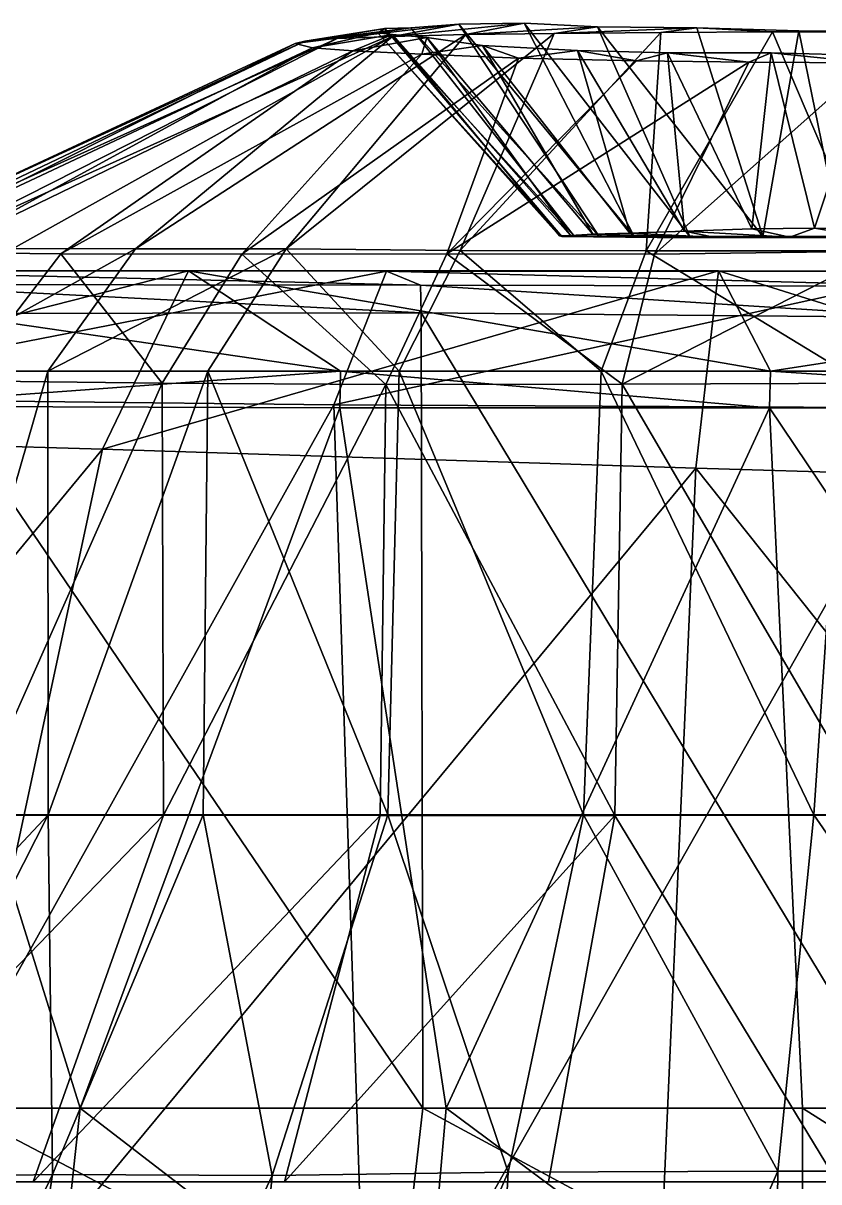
# Model space of a CAD drawing. Extents: x -4.77 to 4.77, y -2.48 to 3.3.
# Drawn here: x 0.9587 to 1.0876, y 2.8426 to 3.0304 of the extents above; entities that cross this region are included whole.
import ezdxf

# ---------------------------------------------------------------- set-up
doc = ezdxf.new("R2010")
doc.units = 0

msp = doc.modelspace()

# ---------------------------------------------------------------- linework, layer by layer
for points in [[(1.02926, 3.03018, 0.23085), (1.00958, 3.02787, 0.22392), (1.01855, 3.02818, 0.24123)], [(1.02926, 3.03018, 0.23085), (1.02151, 3.02959, 0.21547), (1.00958, 3.02787, 0.22392)], [(1.02926, 3.03018, -0.23085), (1.01855, 3.02818, -0.24123), (1.00958, 3.02787, -0.22392)], [(1.02926, 3.03018, -0.23085), (1.00958, 3.02787, -0.22392), (1.02151, 3.02959, -0.21547)], [(1.03986, 3.03036, 0.24416), (1.01855, 3.02818, 0.24123), (1.03042, 3.02851, 0.25604)], [(1.03986, 3.03036, 0.24416), (1.02926, 3.03018, 0.23085), (1.01855, 3.02818, 0.24123)], [(1.03986, 3.03036, -0.24416), (1.03042, 3.02851, -0.25604), (1.01855, 3.02818, -0.24123)], [(1.03986, 3.03036, -0.24416), (1.01855, 3.02818, -0.24123), (1.02926, 3.03018, -0.23085)], [(1.05204, 2.99577, 0.20947), (1.02151, 3.02959, 0.21547), (1.02926, 3.03018, 0.23085)], [(1.05204, 2.99577, -0.20947), (1.02926, 3.03018, -0.23085), (1.02151, 3.02959, -0.21547)], [(1.05766, 2.99577, 0.21814), (1.02926, 3.03018, 0.23085), (1.03986, 3.03036, 0.24416)], [(1.05766, 2.99577, -0.21814), (1.03986, 3.03036, -0.24416), (1.02926, 3.03018, -0.23085)], [(1.05766, 2.99577, 0.21814), (1.05204, 2.99577, 0.20947), (1.02926, 3.03018, 0.23085)], [(1.05766, 2.99577, -0.21814), (1.02926, 3.03018, -0.23085), (1.05204, 2.99577, -0.20947)], [(1.05174, 3.02978, 0.25423), (1.03986, 3.03036, 0.24416), (1.03042, 3.02851, 0.25604)], [(1.05174, 3.02978, -0.25423), (1.03042, 3.02851, -0.25604), (1.03986, 3.03036, -0.24416)], [(1.06668, 2.99578, 0.22716), (1.03986, 3.03036, 0.24416), (1.05174, 3.02978, 0.25423)], [(1.06668, 2.99578, 0.22716), (1.05766, 2.99577, 0.21814), (1.03986, 3.03036, 0.24416)], [(1.06668, 2.99578, -0.22716), (1.05174, 3.02978, -0.25423), (1.03986, 3.03036, -0.24416)], [(1.06668, 2.99578, -0.22716), (1.03986, 3.03036, -0.24416), (1.05766, 2.99577, -0.21814)], [(1.00133, 2.99381, 0.32751), (1.03042, 3.02851, 0.25604), (0.97688, 2.9938, 0.30665)], [(0.97688, 2.9938, 0.30665), (1.03042, 3.02851, 0.25604), (1.01855, 3.02818, 0.24123)], [(1.00133, 2.99381, -0.32751), (0.97688, 2.9938, -0.30665), (1.03042, 3.02851, -0.25604)], [(0.97688, 2.9938, -0.30665), (1.01855, 3.02818, -0.24123), (1.03042, 3.02851, -0.25604)], [(1.02947, 2.99351, 0.34382), (1.04475, 3.0287, 0.26814), (1.00133, 2.99381, 0.32751)], [(1.00133, 2.99381, 0.32751), (1.04475, 3.0287, 0.26814), (1.03042, 3.02851, 0.25604)], [(1.02947, 2.99351, -0.34382), (1.00133, 2.99381, -0.32751), (1.04475, 3.0287, -0.26814)], [(1.00133, 2.99381, -0.32751), (1.03042, 3.02851, -0.25604), (1.04475, 3.0287, -0.26814)], [(1.01731, 3.02949, 0.20013), (1.00275, 3.02705, 0.18532), (1.00433, 3.02745, 0.20567)], [(1.01731, 3.02949, 0.20013), (1.01613, 3.0288, 0.18336), (1.00275, 3.02705, 0.18532)], [(1.01731, 3.02949, -0.20013), (1.00433, 3.02745, -0.20567), (1.00275, 3.02705, -0.18532)], [(1.01731, 3.02949, -0.20013), (1.00275, 3.02705, -0.18532), (1.01613, 3.0288, -0.18336)], [(1.01613, 3.0288, 0.18336), (1.00555, 3.02636, 0.16465), (1.00275, 3.02705, 0.18532)], [(1.01613, 3.0288, -0.18336), (1.00275, 3.02705, -0.18532), (1.00555, 3.02636, -0.16465)], [(1.02151, 3.02959, 0.21547), (1.00433, 3.02745, 0.20567), (1.00958, 3.02787, 0.22392)], [(1.02151, 3.02959, 0.21547), (1.01731, 3.02949, 0.20013), (1.00433, 3.02745, 0.20567)], [(1.02151, 3.02959, -0.21547), (1.00958, 3.02787, -0.22392), (1.00433, 3.02745, -0.20567)], [(1.02151, 3.02959, -0.21547), (1.00433, 3.02745, -0.20567), (1.01731, 3.02949, -0.20013)], [(1.01613, 3.0288, 0.18336), (1.01852, 3.02855, 0.16604), (1.00555, 3.02636, 0.16465)], [(1.01613, 3.0288, -0.18336), (1.00555, 3.02636, -0.16465), (1.01852, 3.02855, -0.16604)], [(1.01852, 3.02855, 0.16604), (1.01209, 3.02588, 0.14628), (1.00555, 3.02636, 0.16465)], [(1.01852, 3.02855, -0.16604), (1.00555, 3.02636, -0.16465), (1.01209, 3.02588, -0.14628)], [(1.01852, 3.02855, 0.16604), (1.02412, 3.02805, 0.15034), (1.01209, 3.02588, 0.14628)], [(1.01852, 3.02855, -0.16604), (1.01209, 3.02588, -0.14628), (1.02412, 3.02805, -0.15034)], [(1.04595, 2.99581, 0.18993), (1.01613, 3.0288, 0.18336), (1.01731, 3.02949, 0.20013)], [(1.04595, 2.99581, -0.18993), (1.01731, 3.02949, -0.20013), (1.01613, 3.0288, -0.18336)], [(1.04561, 2.99588, 0.17949), (1.01852, 3.02855, 0.16604), (1.01613, 3.0288, 0.18336)], [(1.04595, 2.99581, 0.18993), (1.04561, 2.99588, 0.17949), (1.01613, 3.0288, 0.18336)], [(1.04561, 2.99588, -0.17949), (1.01613, 3.0288, -0.18336), (1.01852, 3.02855, -0.16604)], [(1.04595, 2.99581, -0.18993), (1.01613, 3.0288, -0.18336), (1.04561, 2.99588, -0.17949)], [(1.04804, 2.99578, 0.19972), (1.01731, 3.02949, 0.20013), (1.02151, 3.02959, 0.21547)], [(1.04804, 2.99578, -0.19972), (1.02151, 3.02959, -0.21547), (1.01731, 3.02949, -0.20013)], [(1.04804, 2.99578, 0.19972), (1.04595, 2.99581, 0.18993), (1.01731, 3.02949, 0.20013)], [(1.04804, 2.99578, -0.19972), (1.01731, 3.02949, -0.20013), (1.04595, 2.99581, -0.18993)], [(1.04737, 2.99597, 0.16859), (1.02412, 3.02805, 0.15034), (1.01852, 3.02855, 0.16604)], [(1.04561, 2.99588, 0.17949), (1.04737, 2.99597, 0.16859), (1.01852, 3.02855, 0.16604)], [(1.04737, 2.99597, -0.16859), (1.01852, 3.02855, -0.16604), (1.02412, 3.02805, -0.15034)], [(1.04561, 2.99588, -0.17949), (1.01852, 3.02855, -0.16604), (1.04737, 2.99597, -0.16859)], [(1.05204, 2.99577, 0.20947), (1.04804, 2.99578, 0.19972), (1.02151, 3.02959, 0.21547)], [(1.05204, 2.99577, -0.20947), (1.02151, 3.02959, -0.21547), (1.04804, 2.99578, -0.19972)], [(1.05962, 2.99346, 0.35399), (1.06198, 3.02887, 0.27765), (1.02947, 2.99351, 0.34382)], [(1.02947, 2.99351, 0.34382), (1.06198, 3.02887, 0.27765), (1.04475, 3.0287, 0.26814)], [(1.05962, 2.99346, -0.35399), (1.02947, 2.99351, -0.34382), (1.06198, 3.02887, -0.27765)], [(1.02947, 2.99351, -0.34382), (1.04475, 3.0287, -0.26814), (1.06198, 3.02887, -0.27765)], [(1.05174, 3.02978, 0.25423), (1.03042, 3.02851, 0.25604), (1.04475, 3.0287, 0.26814)], [(1.05174, 3.02978, -0.25423), (1.04475, 3.0287, -0.26814), (1.03042, 3.02851, -0.25604)], [(1.06786, 3.02958, 0.26299), (1.05174, 3.02978, 0.25423), (1.04475, 3.0287, 0.26814)], [(1.06786, 3.02958, -0.26299), (1.04475, 3.0287, -0.26814), (1.05174, 3.02978, -0.25423)], [(1.06786, 3.02958, 0.26299), (1.04475, 3.0287, 0.26814), (1.06198, 3.02887, 0.27765)], [(1.06786, 3.02958, -0.26299), (1.06198, 3.02887, -0.27765), (1.04475, 3.0287, -0.26814)], [(1.07853, 2.99579, 0.23419), (1.05174, 3.02978, 0.25423), (1.06786, 3.02958, 0.26299)], [(1.07853, 2.99579, 0.23419), (1.06668, 2.99578, 0.22716), (1.05174, 3.02978, 0.25423)], [(1.07853, 2.99579, -0.23419), (1.06786, 3.02958, -0.26299), (1.05174, 3.02978, -0.25423)], [(1.07853, 2.99579, -0.23419), (1.05174, 3.02978, -0.25423), (1.06668, 2.99578, -0.22716)], [(1.09521, 2.99349, 0.35872), (1.08008, 3.02896, 0.28335), (1.05962, 2.99346, 0.35399)], [(1.05962, 2.99346, 0.35399), (1.08008, 3.02896, 0.28335), (1.06198, 3.02887, 0.27765)], [(1.09521, 2.99349, -0.35872), (1.05962, 2.99346, -0.35399), (1.08008, 3.02896, -0.28335)], [(1.05962, 2.99346, -0.35399), (1.06198, 3.02887, -0.27765), (1.08008, 3.02896, -0.28335)], [(1.08008, 3.02896, 0.28335), (1.06786, 3.02958, 0.26299), (1.06198, 3.02887, 0.27765)], [(1.08008, 3.02896, -0.28335), (1.06198, 3.02887, -0.27765), (1.06786, 3.02958, -0.26299)], [(1.08436, 3.02913, 0.26781), (1.07853, 2.99579, 0.23419), (1.06786, 3.02958, 0.26299)], [(1.08008, 3.02896, 0.28335), (1.08436, 3.02913, 0.26781), (1.06786, 3.02958, 0.26299)], [(1.08436, 3.02913, -0.26781), (1.06786, 3.02958, -0.26299), (1.07853, 2.99579, -0.23419)], [(1.08008, 3.02896, -0.28335), (1.06786, 3.02958, -0.26299), (1.08436, 3.02913, -0.26781)], [(1.08436, 3.02913, 0.26781), (1.09119, 2.99581, 0.23777), (1.07853, 2.99579, 0.23419)], [(1.08436, 3.02913, -0.26781), (1.07853, 2.99579, -0.23419), (1.09119, 2.99581, -0.23777)], [(1.10207, 3.0289, 0.28543), (1.08436, 3.02913, 0.26781), (1.08008, 3.02896, 0.28335)], [(1.10207, 3.0289, -0.28543), (1.08008, 3.02896, -0.28335), (1.08436, 3.02913, -0.26781)], [(1.09521, 2.99349, 0.35872), (1.10207, 3.0289, 0.28543), (1.08008, 3.02896, 0.28335)], [(1.09521, 2.99349, -0.35872), (1.08008, 3.02896, -0.28335), (1.10207, 3.0289, -0.28543)], [(1.10274, 3.02895, 0.26908), (1.09119, 2.99581, 0.23777), (1.08436, 3.02913, 0.26781)], [(1.10207, 3.0289, 0.28543), (1.10274, 3.02895, 0.26908), (1.08436, 3.02913, 0.26781)], [(1.10274, 3.02895, -0.26908), (1.08436, 3.02913, -0.26781), (1.09119, 2.99581, -0.23777)], [(1.10207, 3.0289, -0.28543), (1.08436, 3.02913, -0.26781), (1.10274, 3.02895, -0.26908)], [(1.00433, 3.02745, 0.20567), (0.93128, 2.99378, 0.18818), (0.9334, 2.99365, 0.22256)], [(1.00433, 3.02745, 0.20567), (1.00275, 3.02705, 0.18532), (0.93128, 2.99378, 0.18818)], [(1.00433, 3.02745, -0.20567), (0.9334, 2.99365, -0.22256), (0.93128, 2.99378, -0.18818)], [(1.00433, 3.02745, -0.20567), (0.93128, 2.99378, -0.18818), (1.00275, 3.02705, -0.18532)], [(1.00275, 3.02705, 0.18532), (0.93514, 2.99326, 0.15374), (0.93128, 2.99378, 0.18818)], [(1.00275, 3.02705, -0.18532), (0.93128, 2.99378, -0.18818), (0.93514, 2.99326, -0.15374)], [(0.9334, 2.99365, 0.22256), (1.00958, 3.02787, 0.22392), (1.00433, 3.02745, 0.20567)], [(0.9334, 2.99365, 0.22256), (0.94221, 2.99382, 0.2526), (1.00958, 3.02787, 0.22392)], [(0.9334, 2.99365, -0.22256), (1.00433, 3.02745, -0.20567), (1.00958, 3.02787, -0.22392)], [(0.9334, 2.99365, -0.22256), (1.00958, 3.02787, -0.22392), (0.94221, 2.99382, -0.2526)], [(1.00275, 3.02705, 0.18532), (1.00555, 3.02636, 0.16465), (0.93514, 2.99326, 0.15374)], [(1.00275, 3.02705, -0.18532), (0.93514, 2.99326, -0.15374), (1.00555, 3.02636, -0.16465)], [(0.94221, 2.99382, 0.2526), (1.01855, 3.02818, 0.24123), (1.00958, 3.02787, 0.22392)], [(0.94221, 2.99382, 0.2526), (0.95705, 2.99386, 0.28174), (1.01855, 3.02818, 0.24123)], [(0.94221, 2.99382, -0.2526), (1.00958, 3.02787, -0.22392), (1.01855, 3.02818, -0.24123)], [(0.94221, 2.99382, -0.2526), (1.01855, 3.02818, -0.24123), (0.95705, 2.99386, -0.28174)], [(0.97688, 2.9938, 0.30665), (1.01855, 3.02818, 0.24123), (0.95705, 2.99386, 0.28174)], [(0.97688, 2.9938, -0.30665), (0.95705, 2.99386, -0.28174), (1.01855, 3.02818, -0.24123)], [(1.02331, 3.02536, 0.12807), (1.01209, 3.02588, 0.14628), (1.02412, 3.02805, 0.15034)], [(1.02331, 3.02536, -0.12807), (1.02412, 3.02805, -0.15034), (1.01209, 3.02588, -0.14628)], [(1.02331, 3.02536, 0.12807), (1.02412, 3.02805, 0.15034), (1.03312, 3.02677, 0.13557)], [(1.02331, 3.02536, -0.12807), (1.03312, 3.02677, -0.13557), (1.02412, 3.02805, -0.15034)], [(1.03894, 3.0247, 0.11218), (1.02331, 3.02536, 0.12807), (1.03312, 3.02677, 0.13557)], [(1.03894, 3.0247, -0.11218), (1.03312, 3.02677, -0.13557), (1.02331, 3.02536, -0.12807)], [(1.03312, 3.02677, 0.13557), (1.02412, 3.02805, 0.15034), (1.05099, 2.99616, 0.15858)], [(1.04737, 2.99597, 0.16859), (1.05099, 2.99616, 0.15858), (1.02412, 3.02805, 0.15034)], [(1.03312, 3.02677, -0.13557), (1.05099, 2.99616, -0.15858), (1.02412, 3.02805, -0.15034)], [(1.04737, 2.99597, -0.16859), (1.02412, 3.02805, -0.15034), (1.05099, 2.99616, -0.15858)], [(1.03312, 3.02677, 0.13557), (1.05099, 2.99616, 0.15858), (1.05697, 2.99634, 0.14879)], [(1.03894, 3.0247, 0.11218), (1.03312, 3.02677, 0.13557), (1.0485, 3.02594, 0.12014)], [(1.0485, 3.02594, 0.12014), (1.03312, 3.02677, 0.13557), (1.05697, 2.99634, 0.14879)], [(1.03312, 3.02677, -0.13557), (1.05697, 2.99634, -0.14879), (1.05099, 2.99616, -0.15858)], [(1.03894, 3.0247, -0.11218), (1.0485, 3.02594, -0.12014), (1.03312, 3.02677, -0.13557)], [(1.0485, 3.02594, -0.12014), (1.05697, 2.99634, -0.14879), (1.03312, 3.02677, -0.13557)], [(1.00555, 3.02636, 0.16465), (0.94468, 2.99319, 0.12363), (0.93514, 2.99326, 0.15374)], [(1.00555, 3.02636, -0.16465), (0.93514, 2.99326, -0.15374), (0.94468, 2.99319, -0.12363)], [(1.00555, 3.02636, 0.16465), (1.01209, 3.02588, 0.14628), (0.94468, 2.99319, 0.12363)], [(1.00555, 3.02636, -0.16465), (0.94468, 2.99319, -0.12363), (1.01209, 3.02588, -0.14628)], [(1.01209, 3.02588, 0.14628), (0.96478, 2.993, 0.08887), (0.94468, 2.99319, 0.12363)], [(1.01209, 3.02588, -0.14628), (0.94468, 2.99319, -0.12363), (0.96478, 2.993, -0.08887)], [(1.01209, 3.02588, 0.14628), (1.02331, 3.02536, 0.12807), (0.96478, 2.993, 0.08887)], [(1.01209, 3.02588, -0.14628), (0.96478, 2.993, -0.08887), (1.02331, 3.02536, -0.12807)], [(1.02331, 3.02536, 0.12807), (0.9941, 2.99293, 0.05962), (0.96478, 2.993, 0.08887)], [(1.02331, 3.02536, -0.12807), (0.96478, 2.993, -0.08887), (0.9941, 2.99293, -0.05962)], [(1.02331, 3.02536, 0.12807), (1.03894, 3.0247, 0.11218), (0.9941, 2.99293, 0.05962)], [(1.02331, 3.02536, -0.12807), (0.9941, 2.99293, -0.05962), (1.03894, 3.0247, -0.11218)], [(1.03894, 3.0247, 0.11218), (1.02735, 2.99297, 0.03945), (0.9941, 2.99293, 0.05962)], [(1.03894, 3.0247, -0.11218), (0.9941, 2.99293, -0.05962), (1.02735, 2.99297, -0.03945)], [(1.03894, 3.0247, 0.11218), (1.05809, 3.02425, 0.1001), (1.02735, 2.99297, 0.03945)], [(1.03894, 3.0247, -0.11218), (1.02735, 2.99297, -0.03945), (1.05809, 3.02425, -0.1001)], [(1.05809, 3.02425, 0.1001), (1.03894, 3.0247, 0.11218), (1.0485, 3.02594, 0.12014)], [(1.05809, 3.02425, -0.1001), (1.0485, 3.02594, -0.12014), (1.03894, 3.0247, -0.11218)], [(1.0485, 3.02594, 0.12014), (1.05697, 2.99634, 0.14879), (1.06585, 2.99665, 0.13965)], [(1.05809, 3.02425, 0.1001), (1.0485, 3.02594, 0.12014), (1.06311, 3.02555, 0.11113)], [(1.06311, 3.02555, 0.11113), (1.0485, 3.02594, 0.12014), (1.06585, 2.99665, 0.13965)], [(1.0485, 3.02594, -0.12014), (1.06585, 2.99665, -0.13965), (1.05697, 2.99634, -0.14879)], [(1.05809, 3.02425, -0.1001), (1.06311, 3.02555, -0.11113), (1.0485, 3.02594, -0.12014)], [(1.06311, 3.02555, -0.11113), (1.06585, 2.99665, -0.13965), (1.0485, 3.02594, -0.12014)], [(1.06311, 3.02555, 0.11113), (1.07627, 3.02402, 0.09353), (1.05809, 3.02425, 0.1001)], [(1.06311, 3.02555, -0.11113), (1.05809, 3.02425, -0.1001), (1.07627, 3.02402, -0.09353)], [(1.07674, 2.99703, 0.13287), (1.07987, 3.02557, 0.10515), (1.06311, 3.02555, 0.11113)], [(1.06311, 3.02555, 0.11113), (1.07987, 3.02557, 0.10515), (1.07627, 3.02402, 0.09353)], [(1.07674, 2.99703, -0.13287), (1.06311, 3.02555, -0.11113), (1.07987, 3.02557, -0.10515)], [(1.06311, 3.02555, -0.11113), (1.07627, 3.02402, -0.09353), (1.07987, 3.02557, -0.10515)], [(1.06311, 3.02555, 0.11113), (1.06585, 2.99665, 0.13965), (1.07674, 2.99703, 0.13287)], [(1.06311, 3.02555, -0.11113), (1.07674, 2.99703, -0.13287), (1.06585, 2.99665, -0.13965)], [(1.07987, 3.02557, 0.10515), (1.09586, 3.02393, 0.09065), (1.07627, 3.02402, 0.09353)], [(1.07987, 3.02557, -0.10515), (1.07627, 3.02402, -0.09353), (1.09586, 3.02393, -0.09065)], [(1.07674, 2.99703, 0.13287), (1.08693, 2.99715, 0.12931), (1.07987, 3.02557, 0.10515)], [(1.07674, 2.99703, -0.13287), (1.07987, 3.02557, -0.10515), (1.08693, 2.99715, -0.12931)], [(1.08693, 2.99715, 0.12931), (1.09625, 3.02514, 0.10293), (1.07987, 3.02557, 0.10515)], [(1.07987, 3.02557, 0.10515), (1.09625, 3.02514, 0.10293), (1.09586, 3.02393, 0.09065)], [(1.08693, 2.99715, -0.12931), (1.07987, 3.02557, -0.10515), (1.09625, 3.02514, -0.10293)], [(1.07987, 3.02557, -0.10515), (1.09586, 3.02393, -0.09065), (1.09625, 3.02514, -0.10293)], [(1.08693, 2.99715, 0.12931), (1.09772, 2.99702, 0.12796), (1.09625, 3.02514, 0.10293)], [(1.08693, 2.99715, -0.12931), (1.09625, 3.02514, -0.10293), (1.09772, 2.99702, -0.12796)], [(1.07627, 3.02402, 0.09353), (1.02735, 2.99297, 0.03945), (1.05809, 3.02425, 0.1001)], [(1.07627, 3.02402, -0.09353), (1.05809, 3.02425, -0.1001), (1.02735, 2.99297, -0.03945)], [(1.07627, 3.02402, 0.09353), (1.06098, 2.99294, 0.02721), (1.02735, 2.99297, 0.03945)], [(1.07627, 3.02402, -0.09353), (1.02735, 2.99297, -0.03945), (1.06098, 2.99294, -0.02721)], [(1.09586, 3.02393, 0.09065), (1.06098, 2.99294, 0.02721), (1.07627, 3.02402, 0.09353)], [(1.09586, 3.02393, -0.09065), (1.07627, 3.02402, -0.09353), (1.06098, 2.99294, -0.02721)], [(1.09586, 3.02393, 0.09065), (1.0979, 2.99341, 0.02336), (1.06098, 2.99294, 0.02721)], [(1.09586, 3.02393, -0.09065), (1.06098, 2.99294, -0.02721), (1.0979, 2.99341, -0.02336)], [(1.05697, 2.99634, 0.14879), (1.07061, 2.99568, 0.15614), (1.06585, 2.99665, 0.13965)], [(1.05697, 2.99634, -0.14879), (1.06585, 2.99665, -0.13965), (1.07061, 2.99568, -0.15614)], [(1.06585, 2.99665, 0.13965), (1.08291, 2.9957, 0.14635), (1.07674, 2.99703, 0.13287)], [(1.06585, 2.99665, -0.13965), (1.07674, 2.99703, -0.13287), (1.08291, 2.9957, -0.14635)], [(1.06585, 2.99665, 0.13965), (1.07061, 2.99568, 0.15614), (1.08291, 2.9957, 0.14635)], [(1.06585, 2.99665, -0.13965), (1.08291, 2.9957, -0.14635), (1.07061, 2.99568, -0.15614)], [(1.08693, 2.99715, 0.12931), (1.07674, 2.99703, 0.13287), (1.08291, 2.9957, 0.14635)], [(1.08693, 2.99715, -0.12931), (1.08291, 2.9957, -0.14635), (1.07674, 2.99703, -0.13287)], [(1.08693, 2.99715, 0.12931), (1.08291, 2.9957, 0.14635), (1.09552, 2.99571, 0.14276)], [(1.08693, 2.99715, -0.12931), (1.09552, 2.99571, -0.14276), (1.08291, 2.9957, -0.14635)], [(1.09772, 2.99702, 0.12796), (1.08693, 2.99715, 0.12931), (1.09552, 2.99571, 0.14276)], [(1.09772, 2.99702, -0.12796), (1.09552, 2.99571, -0.14276), (1.08693, 2.99715, -0.12931)], [(1.04561, 2.99588, 0.17949), (1.06246, 2.99566, 0.17237), (1.04737, 2.99597, 0.16859)], [(1.04561, 2.99588, -0.17949), (1.04737, 2.99597, -0.16859), (1.06246, 2.99566, -0.17237)], [(1.04595, 2.99581, 0.18993), (1.0614, 2.99565, 0.18651), (1.04561, 2.99588, 0.17949)], [(1.04561, 2.99588, 0.17949), (1.0614, 2.99565, 0.18651), (1.06246, 2.99566, 0.17237)], [(1.04595, 2.99581, -0.18993), (1.04561, 2.99588, -0.17949), (1.0614, 2.99565, -0.18651)], [(1.04561, 2.99588, -0.17949), (1.06246, 2.99566, -0.17237), (1.0614, 2.99565, -0.18651)], [(1.04595, 2.99581, 0.18993), (1.04804, 2.99578, 0.19972), (1.0614, 2.99565, 0.18651)], [(1.04595, 2.99581, -0.18993), (1.0614, 2.99565, -0.18651), (1.04804, 2.99578, -0.19972)], [(1.05099, 2.99616, 0.15858), (1.04737, 2.99597, 0.16859), (1.06246, 2.99566, 0.17237)], [(1.05099, 2.99616, -0.15858), (1.06246, 2.99566, -0.17237), (1.04737, 2.99597, -0.16859)], [(1.04804, 2.99578, 0.19972), (1.06438, 2.99565, 0.19846), (1.0614, 2.99565, 0.18651)], [(1.04804, 2.99578, 0.19972), (1.05204, 2.99577, 0.20947), (1.06438, 2.99565, 0.19846)], [(1.04804, 2.99578, -0.19972), (1.0614, 2.99565, -0.18651), (1.06438, 2.99565, -0.19846)], [(1.04804, 2.99578, -0.19972), (1.06438, 2.99565, -0.19846), (1.05204, 2.99577, -0.20947)], [(1.05697, 2.99634, 0.14879), (1.05099, 2.99616, 0.15858), (1.07061, 2.99568, 0.15614)], [(1.05697, 2.99634, -0.14879), (1.07061, 2.99568, -0.15614), (1.05099, 2.99616, -0.15858)], [(1.05099, 2.99616, 0.15858), (1.06246, 2.99566, 0.17237), (1.07061, 2.99568, 0.15614)], [(1.05099, 2.99616, -0.15858), (1.07061, 2.99568, -0.15614), (1.06246, 2.99566, -0.17237)], [(1.05766, 2.99577, 0.21814), (1.06438, 2.99565, 0.19846), (1.05204, 2.99577, 0.20947)], [(1.05766, 2.99577, -0.21814), (1.05204, 2.99577, -0.20947), (1.06438, 2.99565, -0.19846)], [(1.06668, 2.99578, 0.22716), (1.07527, 2.99565, 0.21336), (1.05766, 2.99577, 0.21814)], [(1.06668, 2.99578, -0.22716), (1.05766, 2.99577, -0.21814), (1.07527, 2.99565, -0.21336)], [(1.05766, 2.99577, 0.21814), (1.07527, 2.99565, 0.21336), (1.06438, 2.99565, 0.19846)], [(1.05766, 2.99577, -0.21814), (1.06438, 2.99565, -0.19846), (1.07527, 2.99565, -0.21336)], [(1.0614, 2.99565, 0.18651), (1.07463, 2.99564, 0.17944), (1.06246, 2.99566, 0.17237)], [(1.0614, 2.99565, -0.18651), (1.06246, 2.99566, -0.17237), (1.07463, 2.99564, -0.17944)], [(1.0614, 2.99565, 0.18651), (1.06438, 2.99565, 0.19846), (1.07463, 2.99564, 0.17944)], [(1.0614, 2.99565, -0.18651), (1.07463, 2.99564, -0.17944), (1.06438, 2.99565, -0.19846)], [(1.07061, 2.99568, 0.15614), (1.06246, 2.99566, 0.17237), (1.07463, 2.99564, 0.17944)], [(1.07061, 2.99568, -0.15614), (1.07463, 2.99564, -0.17944), (1.06246, 2.99566, -0.17237)], [(1.06438, 2.99565, 0.19846), (1.08713, 2.99563, 0.18801), (1.07463, 2.99564, 0.17944)], [(1.06438, 2.99565, 0.19846), (1.07527, 2.99565, 0.21336), (1.08713, 2.99563, 0.18801)], [(1.06438, 2.99565, -0.19846), (1.07463, 2.99564, -0.17944), (1.08713, 2.99563, -0.18801)], [(1.06438, 2.99565, -0.19846), (1.08713, 2.99563, -0.18801), (1.07527, 2.99565, -0.21336)], [(1.06668, 2.99578, 0.22716), (1.07853, 2.99579, 0.23419), (1.07527, 2.99565, 0.21336)], [(1.06668, 2.99578, -0.22716), (1.07527, 2.99565, -0.21336), (1.07853, 2.99579, -0.23419)], [(1.08291, 2.9957, 0.14635), (1.07061, 2.99568, 0.15614), (1.08525, 2.99564, 0.16075)], [(1.08291, 2.9957, -0.14635), (1.08525, 2.99564, -0.16075), (1.07061, 2.99568, -0.15614)], [(1.07061, 2.99568, 0.15614), (1.07463, 2.99564, 0.17944), (1.08525, 2.99564, 0.16075)], [(1.07061, 2.99568, -0.15614), (1.08525, 2.99564, -0.16075), (1.07463, 2.99564, -0.17944)], [(1.08525, 2.99564, 0.16075), (1.07463, 2.99564, 0.17944), (1.08713, 2.99563, 0.18801)], [(1.08525, 2.99564, -0.16075), (1.08713, 2.99563, -0.18801), (1.07463, 2.99564, -0.17944)], [(1.07853, 2.99579, 0.23419), (1.09383, 2.99565, 0.2215), (1.07527, 2.99565, 0.21336)], [(1.07853, 2.99579, -0.23419), (1.07527, 2.99565, -0.21336), (1.09383, 2.99565, -0.2215)], [(1.07527, 2.99565, 0.21336), (1.10195, 2.99563, 0.19558), (1.08713, 2.99563, 0.18801)], [(1.07527, 2.99565, 0.21336), (1.09383, 2.99565, 0.2215), (1.10195, 2.99563, 0.19558)], [(1.07527, 2.99565, -0.21336), (1.08713, 2.99563, -0.18801), (1.10195, 2.99563, -0.19558)], [(1.07527, 2.99565, -0.21336), (1.10195, 2.99563, -0.19558), (1.09383, 2.99565, -0.2215)], [(1.07853, 2.99579, 0.23419), (1.09119, 2.99581, 0.23777), (1.09383, 2.99565, 0.2215)], [(1.07853, 2.99579, -0.23419), (1.09383, 2.99565, -0.2215), (1.09119, 2.99581, -0.23777)], [(1.08291, 2.9957, 0.14635), (1.08525, 2.99564, 0.16075), (1.09552, 2.99571, 0.14276)], [(1.08291, 2.9957, -0.14635), (1.09552, 2.99571, -0.14276), (1.08525, 2.99564, -0.16075)], [(1.09552, 2.99571, 0.14276), (1.08525, 2.99564, 0.16075), (1.09947, 2.99563, 0.16649)], [(1.09552, 2.99571, -0.14276), (1.09947, 2.99563, -0.16649), (1.08525, 2.99564, -0.16075)], [(1.08525, 2.99564, 0.16075), (1.08713, 2.99563, 0.18801), (1.09947, 2.99563, 0.16649)], [(1.08525, 2.99564, -0.16075), (1.09947, 2.99563, -0.16649), (1.08713, 2.99563, -0.18801)], [(1.08713, 2.99563, 0.18801), (1.11289, 2.99563, 0.17471), (1.09947, 2.99563, 0.16649)], [(1.08713, 2.99563, 0.18801), (1.10195, 2.99563, 0.19558), (1.11289, 2.99563, 0.17471)], [(1.08713, 2.99563, -0.18801), (1.09947, 2.99563, -0.16649), (1.11289, 2.99563, -0.17471)], [(1.08713, 2.99563, -0.18801), (1.11289, 2.99563, -0.17471), (1.10195, 2.99563, -0.19558)], [(0.9413, 2.97396, 0.29323), (0.97688, 2.9938, 0.30665), (0.95705, 2.99386, 0.28174)], [(0.9413, 2.97396, -0.29323), (0.95705, 2.99386, -0.28174), (0.97688, 2.9938, -0.30665)], [(0.9413, 2.97396, 0.29323), (0.96268, 2.974, 0.32123), (0.97688, 2.9938, 0.30665)], [(0.9413, 2.97396, -0.29323), (0.97688, 2.9938, -0.30665), (0.96268, 2.974, -0.32123)], [(0.94468, 2.99319, 0.12363), (0.96478, 2.993, 0.08887), (0.94902, 2.9724, 0.07778)], [(0.94468, 2.99319, -0.12363), (0.94902, 2.9724, -0.07778), (0.96478, 2.993, -0.08887)], [(0.96478, 2.993, 0.08887), (0.98123, 2.97205, 0.04357), (0.94902, 2.9724, 0.07778)], [(0.96478, 2.993, -0.08887), (0.94902, 2.9724, -0.07778), (0.98123, 2.97205, -0.04357)], [(0.96268, 2.974, 0.32123), (1.00133, 2.99381, 0.32751), (0.97688, 2.9938, 0.30665)], [(0.96268, 2.974, 0.32123), (0.98859, 2.974, 0.34471), (1.00133, 2.99381, 0.32751)], [(0.96268, 2.974, -0.32123), (0.97688, 2.9938, -0.30665), (1.00133, 2.99381, -0.32751)], [(0.96268, 2.974, -0.32123), (1.00133, 2.99381, -0.32751), (0.98859, 2.974, -0.34471)], [(0.96478, 2.993, 0.08887), (0.9941, 2.99293, 0.05962), (0.98123, 2.97205, 0.04357)], [(0.96478, 2.993, -0.08887), (0.98123, 2.97205, -0.04357), (0.9941, 2.99293, -0.05962)], [(0.9941, 2.99293, 0.05962), (1.01747, 2.97181, 0.02006), (0.98123, 2.97205, 0.04357)], [(0.9941, 2.99293, -0.05962), (0.98123, 2.97205, -0.04357), (1.01747, 2.97181, -0.02006)], [(1.01959, 2.97399, 0.36341), (1.00133, 2.99381, 0.32751), (0.98859, 2.974, 0.34471)], [(1.01959, 2.97399, -0.36341), (0.98859, 2.974, -0.34471), (1.00133, 2.99381, -0.32751)], [(0.9941, 2.99293, 0.05962), (1.02735, 2.99297, 0.03945), (1.01747, 2.97181, 0.02006)], [(0.9941, 2.99293, -0.05962), (1.01747, 2.97181, -0.02006), (1.02735, 2.99297, -0.03945)], [(1.01959, 2.97399, 0.36341), (1.02947, 2.99351, 0.34382), (1.00133, 2.99381, 0.32751)], [(1.01959, 2.97399, -0.36341), (1.00133, 2.99381, -0.32751), (1.02947, 2.99351, -0.34382)], [(1.02735, 2.99297, 0.03945), (1.05576, 2.97189, 0.00581), (1.01747, 2.97181, 0.02006)], [(1.02735, 2.99297, -0.03945), (1.01747, 2.97181, -0.02006), (1.05576, 2.97189, -0.00581)], [(1.05236, 2.974, 0.37578), (1.02947, 2.99351, 0.34382), (1.01959, 2.97399, 0.36341)], [(1.05236, 2.974, -0.37578), (1.01959, 2.97399, -0.36341), (1.02947, 2.99351, -0.34382)], [(1.02735, 2.99297, 0.03945), (1.06098, 2.99294, 0.02721), (1.05576, 2.97189, 0.00581)], [(1.02735, 2.99297, -0.03945), (1.05576, 2.97189, -0.00581), (1.06098, 2.99294, -0.02721)], [(1.05236, 2.974, 0.37578), (1.05962, 2.99346, 0.35399), (1.02947, 2.99351, 0.34382)], [(1.05236, 2.974, -0.37578), (1.02947, 2.99351, -0.34382), (1.05962, 2.99346, -0.35399)], [(1.09165, 2.974, 0.38226), (1.05962, 2.99346, 0.35399), (1.05236, 2.974, 0.37578)], [(1.09165, 2.974, -0.38226), (1.05236, 2.974, -0.37578), (1.05962, 2.99346, -0.35399)], [(1.0979, 2.99341, 0.02336), (1.05576, 2.97189, 0.00581), (1.06098, 2.99294, 0.02721)], [(1.0979, 2.99341, 0.02336), (1.09862, 2.97201), (1.05576, 2.97189, 0.00581)], [(1.0979, 2.99341, -0.02336), (1.06098, 2.99294, -0.02721), (1.05576, 2.97189, -0.00581)], [(1.0979, 2.99341, -0.02336), (1.05576, 2.97189, -0.00581), (1.09862, 2.97201)], [(1.09165, 2.974, 0.38226), (1.09521, 2.99349, 0.35872), (1.05962, 2.99346, 0.35399)], [(1.09165, 2.974, -0.38226), (1.05962, 2.99346, -0.35399), (1.09521, 2.99349, -0.35872)], [(0.9855, 2.99024, -0.35685), (0.88229, 2.96392, -0.37733), (0.89842, 2.99022, -0.3164)], [(0.9855, 2.99024, -0.35685), (0.97157, 2.96134, -0.43602), (0.88229, 2.96392, -0.37733)], [(0.9855, 2.99024, 0.35685), (0.89842, 2.99022, 0.3164), (0.88229, 2.96392, 0.37733)], [(0.9855, 2.99024, 0.35685), (0.88229, 2.96392, 0.37733), (0.97157, 2.96134, 0.43602)], [(0.89842, 2.99022, -0.3164), (1.01011, 2.974, -0.26771), (0.9855, 2.99024, -0.35685)], [(0.89842, 2.99022, 0.3164), (0.9855, 2.99024, 0.35685), (1.01011, 2.974, 0.26771)], [(0.89842, 2.99022, -0.3164), (0.9301, 2.974, -0.2469), (1.01011, 2.974, -0.26771)], [(0.89842, 2.99022, 0.3164), (1.01011, 2.974, 0.26771), (0.9301, 2.974, 0.2469)], [(0.91207, 2.96959, 0.75303), (1.01757, 2.9902, 0.72615), (0.92562, 2.99021, 0.70252)], [(0.91207, 2.96959, -0.75303), (0.92562, 2.99021, -0.70252), (1.01757, 2.9902, -0.72615)], [(0.91207, 2.96959, 0.75303), (1.00901, 2.96853, 0.77785), (1.01757, 2.9902, 0.72615)], [(0.91207, 2.96959, -0.75303), (1.01757, 2.9902, -0.72615), (1.00901, 2.96853, -0.77785)], [(1.02309, 2.98791, 0.67406), (0.92562, 2.99021, 0.70252), (1.01757, 2.9902, 0.72615)], [(1.02309, 2.98791, 0.67406), (0.93344, 2.988, 0.64961), (0.92562, 2.99021, 0.70252)], [(1.02309, 2.98791, -0.67406), (1.01757, 2.9902, -0.72615), (0.92562, 2.99021, -0.70252)], [(1.02309, 2.98791, -0.67406), (0.92562, 2.99021, -0.70252), (0.93344, 2.988, -0.64961)], [(1.07134, 2.99023, -0.38324), (0.97157, 2.96134, -0.43602), (0.9855, 2.99024, -0.35685)], [(1.07134, 2.99023, 0.38324), (0.9855, 2.99024, 0.35685), (0.97157, 2.96134, 0.43602)], [(1.07134, 2.99023, -0.38324), (1.06769, 2.95828, -0.47216), (0.97157, 2.96134, -0.43602)], [(1.07134, 2.99023, 0.38324), (0.97157, 2.96134, 0.43602), (1.06769, 2.95828, 0.47216)], [(0.9855, 2.99024, -0.35685), (1.0798, 2.974, -0.27542), (1.07134, 2.99023, -0.38324)], [(0.9855, 2.99024, -0.35685), (1.01011, 2.974, -0.26771), (1.0798, 2.974, -0.27542)], [(0.9855, 2.99024, 0.35685), (1.07134, 2.99023, 0.38324), (1.0798, 2.974, 0.27542)], [(0.9855, 2.99024, 0.35685), (1.0798, 2.974, 0.27542), (1.01011, 2.974, 0.26771)], [(1.00901, 2.96853, 0.77785), (1.10728, 2.99015, 0.73714), (1.01757, 2.9902, 0.72615)], [(1.00901, 2.96853, -0.77785), (1.01757, 2.9902, -0.72615), (1.10728, 2.99015, -0.73714)], [(1.00901, 2.96853, 0.77785), (1.10683, 2.96802, 0.78565), (1.10728, 2.99015, 0.73714)], [(1.00901, 2.96853, -0.77785), (1.10728, 2.99015, -0.73714), (1.10683, 2.96802, -0.78565)], [(1.10749, 2.98775, 0.6819), (1.01757, 2.9902, 0.72615), (1.10728, 2.99015, 0.73714)], [(1.10749, 2.98775, 0.6819), (1.02309, 2.98791, 0.67406), (1.01757, 2.9902, 0.72615)], [(1.10749, 2.98775, -0.6819), (1.10728, 2.99015, -0.73714), (1.01757, 2.9902, -0.72615)], [(1.10749, 2.98775, -0.6819), (1.01757, 2.9902, -0.72615), (1.02309, 2.98791, -0.67406)], [(1.18456, 2.95481, -0.46648), (1.06769, 2.95828, -0.47216), (1.07134, 2.99023, -0.38324)], [(1.18456, 2.95481, 0.46648), (1.07134, 2.99023, 0.38324), (1.06769, 2.95828, 0.47216)], [(1.0798, 2.974, -0.27542), (1.18497, 2.99019, -0.3801), (1.07134, 2.99023, -0.38324)], [(1.18456, 2.95481, -0.46648), (1.07134, 2.99023, -0.38324), (1.18497, 2.99019, -0.3801)], [(1.0798, 2.974, 0.27542), (1.07134, 2.99023, 0.38324), (1.18497, 2.99019, 0.3801)], [(1.18456, 2.95481, 0.46648), (1.18497, 2.99019, 0.3801), (1.07134, 2.99023, 0.38324)], [(1.0798, 2.974, -0.27542), (1.17407, 2.97399, -0.26737), (1.18497, 2.99019, -0.3801)], [(1.0798, 2.974, 0.27542), (1.18497, 2.99019, 0.3801), (1.17407, 2.97399, 0.26737)], [(0.93344, 2.988, 0.64961), (1.02316, 2.98344, 0.66288), (0.93607, 2.98331, 0.63834)], [(0.93344, 2.988, 0.64961), (1.02309, 2.98791, 0.67406), (1.02316, 2.98344, 0.66288)], [(0.93344, 2.988, -0.64961), (0.93607, 2.98331, -0.63834), (1.02316, 2.98344, -0.66288)], [(0.93344, 2.988, -0.64961), (1.02316, 2.98344, -0.66288), (1.02309, 2.98791, -0.67406)], [(1.02309, 2.98791, 0.67406), (1.10622, 2.98269, 0.66997), (1.02316, 2.98344, 0.66288)], [(1.02309, 2.98791, 0.67406), (1.10749, 2.98775, 0.6819), (1.10622, 2.98269, 0.66997)], [(1.02309, 2.98791, -0.67406), (1.02316, 2.98344, -0.66288), (1.10622, 2.98269, -0.66997)], [(1.02309, 2.98791, -0.67406), (1.10622, 2.98269, -0.66997), (1.10749, 2.98775, -0.6819)], [(1.02346, 2.85456, 0.58199), (0.93607, 2.98331, 0.63834), (1.02316, 2.98344, 0.66288)], [(1.02346, 2.85456, -0.58199), (1.02316, 2.98344, -0.66288), (0.93607, 2.98331, -0.63834)], [(1.02346, 2.85456, 0.58199), (0.9478, 2.85456, 0.5593), (0.93607, 2.98331, 0.63834)], [(1.02346, 2.85456, -0.58199), (0.93607, 2.98331, -0.63834), (0.9478, 2.85456, -0.5593)], [(1.10096, 2.85456, 0.58966), (1.02316, 2.98344, 0.66288), (1.10622, 2.98269, 0.66997)], [(1.10096, 2.85456, 0.58966), (1.02346, 2.85456, 0.58199), (1.02316, 2.98344, 0.66288)], [(1.10096, 2.85456, -0.58966), (1.10622, 2.98269, -0.66997), (1.02316, 2.98344, -0.66288)], [(1.10096, 2.85456, -0.58966), (1.02316, 2.98344, -0.66288), (1.02346, 2.85456, -0.58199)], [(1.01011, 2.974, -0.26771), (0.9301, 2.974, -0.2469), (0.93242, 2.96831, -0.24495)], [(1.01011, 2.974, 0.26771), (0.93242, 2.96831, 0.24495), (0.9301, 2.974, 0.2469)], [(1.01011, 2.974, -0.26771), (0.93242, 2.96831, -0.24495), (1.01, 2.96803, -0.26466)], [(1.01011, 2.974, 0.26771), (1.01, 2.96803, 0.26466), (0.93242, 2.96831, 0.24495)], [(0.96268, 2.974, 0.32123), (0.9413, 2.97396, 0.29323), (0.94193, 2.90209, 0.29601)], [(0.96268, 2.974, -0.32123), (0.94193, 2.90209, -0.29601), (0.9413, 2.97396, -0.29323)], [(0.96268, 2.974, 0.32123), (0.94193, 2.90209, 0.29601), (0.96277, 2.90209, 0.32286)], [(0.96268, 2.974, -0.32123), (0.96277, 2.90209, -0.32286), (0.94193, 2.90209, -0.29601)], [(0.98859, 2.974, 0.34471), (0.96268, 2.974, 0.32123), (0.96277, 2.90209, 0.32286)], [(0.98859, 2.974, -0.34471), (0.96277, 2.90209, -0.32286), (0.96268, 2.974, -0.32123)], [(0.98859, 2.974, 0.34471), (0.96277, 2.90209, 0.32286), (0.98783, 2.90208, 0.34556)], [(0.98859, 2.974, -0.34471), (0.98783, 2.90208, -0.34556), (0.96277, 2.90209, -0.32286)], [(1.01775, 2.90208, 0.36409), (0.98859, 2.974, 0.34471), (0.98783, 2.90208, 0.34556)], [(1.01775, 2.90208, -0.36409), (0.98783, 2.90208, -0.34556), (0.98859, 2.974, -0.34471)], [(1.01775, 2.90208, 0.36409), (1.01959, 2.97399, 0.36341), (0.98859, 2.974, 0.34471)], [(1.01775, 2.90208, -0.36409), (0.98859, 2.974, -0.34471), (1.01959, 2.97399, -0.36341)], [(1.07962, 2.96803, -0.27209), (1.01011, 2.974, -0.26771), (1.01, 2.96803, -0.26466)], [(1.07962, 2.96803, 0.27209), (1.01, 2.96803, 0.26466), (1.01011, 2.974, 0.26771)], [(1.07962, 2.96803, -0.27209), (1.0798, 2.974, -0.27542), (1.01011, 2.974, -0.26771)], [(1.07962, 2.96803, 0.27209), (1.01011, 2.974, 0.26771), (1.0798, 2.974, 0.27542)], [(1.04946, 2.90209, 0.37649), (1.01959, 2.97399, 0.36341), (1.01775, 2.90208, 0.36409)], [(1.04946, 2.90209, -0.37649), (1.01775, 2.90208, -0.36409), (1.01959, 2.97399, -0.36341)], [(1.04946, 2.90209, 0.37649), (1.05236, 2.974, 0.37578), (1.01959, 2.97399, 0.36341)], [(1.04946, 2.90209, -0.37649), (1.01959, 2.97399, -0.36341), (1.05236, 2.974, -0.37578)], [(1.08677, 2.90211, 0.38356), (1.05236, 2.974, 0.37578), (1.04946, 2.90209, 0.37649)], [(1.08677, 2.90211, -0.38356), (1.04946, 2.90209, -0.37649), (1.05236, 2.974, -0.37578)], [(1.08677, 2.90211, 0.38356), (1.09165, 2.974, 0.38226), (1.05236, 2.974, 0.37578)], [(1.08677, 2.90211, -0.38356), (1.05236, 2.974, -0.37578), (1.09165, 2.974, -0.38226)], [(1.17144, 2.96802, -0.26474), (1.0798, 2.974, -0.27542), (1.07962, 2.96803, -0.27209)], [(1.17144, 2.96802, 0.26474), (1.07962, 2.96803, 0.27209), (1.0798, 2.974, 0.27542)], [(1.17144, 2.96802, -0.26474), (1.17407, 2.97399, -0.26737), (1.0798, 2.974, -0.27542)], [(1.17144, 2.96802, 0.26474), (1.0798, 2.974, 0.27542), (1.17407, 2.97399, 0.26737)], [(1.12609, 2.90212, 0.38291), (1.09165, 2.974, 0.38226), (1.08677, 2.90211, 0.38356)], [(1.12609, 2.90212, -0.38291), (1.08677, 2.90211, -0.38356), (1.09165, 2.974, -0.38226)], [(0.95014, 2.90201, 0.07452), (0.94902, 2.9724, 0.07778), (0.98123, 2.97205, 0.04357)], [(0.95014, 2.90201, -0.07452), (0.98123, 2.97205, -0.04357), (0.94902, 2.9724, -0.07778)], [(0.95014, 2.90201, 0.07452), (0.98123, 2.97205, 0.04357), (0.98145, 2.90201, 0.04201)], [(0.95014, 2.90201, -0.07452), (0.98145, 2.90201, -0.04201), (0.98123, 2.97205, -0.04357)], [(0.98145, 2.90201, 0.04201), (0.98123, 2.97205, 0.04357), (1.01747, 2.97181, 0.02006)], [(0.98145, 2.90201, -0.04201), (1.01747, 2.97181, -0.02006), (0.98123, 2.97205, -0.04357)], [(1.05576, 2.97189, 0.00581), (1.09862, 2.97201), (1.09653, 2.90203, -0.00143)], [(1.05576, 2.97189, -0.00581), (1.09653, 2.90203, 0.00143), (1.09862, 2.97201)], [(0.98145, 2.90201, 0.04201), (1.01747, 2.97181, 0.02006), (1.01655, 2.902, 0.0192)], [(0.98145, 2.90201, -0.04201), (1.01655, 2.902, -0.0192), (1.01747, 2.97181, -0.02006)], [(1.01747, 2.97181, 0.02006), (1.05456, 2.902, 0.00487), (1.01655, 2.902, 0.0192)], [(1.01747, 2.97181, -0.02006), (1.01655, 2.902, -0.0192), (1.05456, 2.902, -0.00487)], [(1.01747, 2.97181, 0.02006), (1.05576, 2.97189, 0.00581), (1.05456, 2.902, 0.00487)], [(1.01747, 2.97181, -0.02006), (1.05456, 2.902, -0.00487), (1.05576, 2.97189, -0.00581)], [(1.05576, 2.97189, 0.00581), (1.09653, 2.90203, -0.00143), (1.05456, 2.902, 0.00487)], [(1.05576, 2.97189, -0.00581), (1.05456, 2.902, -0.00487), (1.09653, 2.90203, 0.00143)], [(0.90136, 2.85456, -0.1573), (0.96792, 2.85456, -0.188), (0.93242, 2.96831, -0.24495)], [(0.90136, 2.85456, 0.1573), (0.93242, 2.96831, 0.24495), (0.96792, 2.85456, 0.188)], [(1.00901, 2.96853, 0.77785), (0.91207, 2.96959, 0.75303), (0.91774, 2.80482, 0.79896)], [(1.00901, 2.96853, -0.77785), (0.91774, 2.80482, -0.79896), (0.91207, 2.96959, -0.75303)], [(1.00901, 2.96853, 0.77785), (0.91774, 2.80482, 0.79896), (1.01438, 2.80483, 0.82051)], [(1.00901, 2.96853, -0.77785), (1.01438, 2.80483, -0.82051), (0.91774, 2.80482, -0.79896)], [(0.96792, 2.85456, -0.188), (1.01, 2.96803, -0.26466), (0.93242, 2.96831, -0.24495)], [(0.96792, 2.85456, 0.188), (0.93242, 2.96831, 0.24495), (1.01, 2.96803, 0.26466)], [(1.10683, 2.96802, 0.78565), (1.00901, 2.96853, 0.77785), (1.01438, 2.80483, 0.82051)], [(1.10683, 2.96802, -0.78565), (1.01438, 2.80483, -0.82051), (1.00901, 2.96853, -0.77785)], [(0.96792, 2.85456, -0.188), (1.02721, 2.85456, -0.20342), (1.01, 2.96803, -0.26466)], [(0.96792, 2.85456, 0.188), (1.01, 2.96803, 0.26466), (1.02721, 2.85456, 0.20342)], [(1.02721, 2.85456, -0.20342), (1.07962, 2.96803, -0.27209), (1.01, 2.96803, -0.26466)], [(1.02721, 2.85456, 0.20342), (1.01, 2.96803, 0.26466), (1.07962, 2.96803, 0.27209)], [(1.10683, 2.96802, 0.78565), (1.01438, 2.80483, 0.82051), (1.11373, 2.80477, 0.82669)], [(1.10683, 2.96802, -0.78565), (1.11373, 2.80477, -0.82669), (1.01438, 2.80483, -0.82051)], [(1.02721, 2.85456, -0.20342), (1.08497, 2.85456, -0.20955), (1.07962, 2.96803, -0.27209)], [(1.02721, 2.85456, 0.20342), (1.07962, 2.96803, 0.27209), (1.08497, 2.85456, 0.20955)], [(1.07962, 2.96803, -0.27209), (1.15595, 2.85456, -0.2053), (1.17144, 2.96802, -0.26474)], [(1.07962, 2.96803, -0.27209), (1.08497, 2.85456, -0.20955), (1.15595, 2.85456, -0.2053)], [(1.07962, 2.96803, 0.27209), (1.17144, 2.96802, 0.26474), (1.15595, 2.85456, 0.2053)], [(1.07962, 2.96803, 0.27209), (1.15595, 2.85456, 0.2053), (1.08497, 2.85456, 0.20955)], [(0.97157, 2.96134, -0.43602), (0.84019, 2.80235, -0.42437), (0.88229, 2.96392, -0.37733)], [(0.97157, 2.96134, 0.43602), (0.88229, 2.96392, 0.37733), (0.84019, 2.80235, 0.42437)], [(0.97157, 2.96134, -0.43602), (0.93711, 2.80082, -0.51016), (0.84019, 2.80235, -0.42437)], [(0.97157, 2.96134, 0.43602), (0.84019, 2.80235, 0.42437), (0.93711, 2.80082, 0.51016)], [(0.93711, 2.80082, -0.51016), (0.97157, 2.96134, -0.43602), (1.06769, 2.95828, -0.47216)], [(0.93711, 2.80082, 0.51016), (1.06769, 2.95828, 0.47216), (0.97157, 2.96134, 0.43602)], [(0.93711, 2.80082, -0.51016), (1.06769, 2.95828, -0.47216), (1.06061, 2.79787, -0.57267)], [(0.93711, 2.80082, 0.51016), (1.06061, 2.79787, 0.57267), (1.06769, 2.95828, 0.47216)], [(1.06769, 2.95828, -0.47216), (1.19533, 2.79787, -0.56033), (1.06061, 2.79787, -0.57267)], [(1.06769, 2.95828, 0.47216), (1.06061, 2.79787, 0.57267), (1.19533, 2.79787, 0.56033)], [(1.06769, 2.95828, -0.47216), (1.18456, 2.95481, -0.46648), (1.19533, 2.79787, -0.56033)], [(1.06769, 2.95828, 0.47216), (1.19533, 2.79787, 0.56033), (1.18456, 2.95481, 0.46648)], [(0.90788, 2.84359, 0.3202), (0.96277, 2.90209, 0.32286), (0.94193, 2.90209, 0.29601)], [(0.90788, 2.84359, 0.3202), (0.93287, 2.84325, 0.35165), (0.96277, 2.90209, 0.32286)], [(0.90788, 2.84359, -0.3202), (0.94193, 2.90209, -0.29601), (0.96277, 2.90209, -0.32286)], [(0.90788, 2.84359, -0.3202), (0.96277, 2.90209, -0.32286), (0.93287, 2.84325, -0.35165)], [(0.98145, 2.90201, 0.04201), (0.92399, 2.84262, 0.04104), (0.95014, 2.90201, 0.07452)], [(0.98145, 2.90201, 0.04201), (0.96034, 2.84262, 0.00641), (0.92399, 2.84262, 0.04104)], [(0.98145, 2.90201, -0.04201), (0.95014, 2.90201, -0.07452), (0.92399, 2.84262, -0.04104)], [(0.98145, 2.90201, -0.04201), (0.92399, 2.84262, -0.04104), (0.96034, 2.84262, -0.00641)], [(0.96277, 2.90209, 0.32286), (0.93287, 2.84325, 0.35165), (0.96342, 2.8438, 0.37836)], [(0.96277, 2.90209, -0.32286), (0.96342, 2.8438, -0.37836), (0.93287, 2.84325, -0.35165)], [(1.01655, 2.902, 0.0192), (0.96034, 2.84262, 0.00641), (0.98145, 2.90201, 0.04201)], [(1.01655, 2.902, -0.0192), (0.98145, 2.90201, -0.04201), (0.96034, 2.84262, -0.00641)], [(1.01655, 2.902, 0.0192), (1.00102, 2.84262, -0.01837), (0.96034, 2.84262, 0.00641)], [(1.01655, 2.902, -0.0192), (0.96034, 2.84262, -0.00641), (1.00102, 2.84262, 0.01837)], [(0.96277, 2.90209, 0.32286), (0.96342, 2.8438, 0.37836), (0.98783, 2.90208, 0.34556)], [(0.96277, 2.90209, -0.32286), (0.98783, 2.90208, -0.34556), (0.96342, 2.8438, -0.37836)], [(0.98783, 2.90208, 0.34556), (0.96342, 2.8438, 0.37836), (0.99901, 2.84367, 0.39985)], [(0.98783, 2.90208, -0.34556), (0.99901, 2.84367, -0.39985), (0.96342, 2.8438, -0.37836)], [(0.98783, 2.90208, 0.34556), (0.99901, 2.84367, 0.39985), (1.01775, 2.90208, 0.36409)], [(0.98783, 2.90208, -0.34556), (1.01775, 2.90208, -0.36409), (0.99901, 2.84367, -0.39985)], [(1.01775, 2.90208, 0.36409), (0.99901, 2.84367, 0.39985), (1.03726, 2.84418, 0.41424)], [(1.01775, 2.90208, -0.36409), (1.03726, 2.84418, -0.41424), (0.99901, 2.84367, -0.39985)], [(1.05456, 2.902, 0.00487), (1.00102, 2.84262, -0.01837), (1.01655, 2.902, 0.0192)], [(1.05456, 2.902, 0.00487), (1.04378, 2.84262, -0.0338), (1.00102, 2.84262, -0.01837)], [(1.05456, 2.902, -0.00487), (1.01655, 2.902, -0.0192), (1.00102, 2.84262, 0.01837)], [(1.05456, 2.902, -0.00487), (1.00102, 2.84262, 0.01837), (1.04378, 2.84262, 0.0338)], [(1.01775, 2.90208, 0.36409), (1.03726, 2.84418, 0.41424), (1.04946, 2.90209, 0.37649)], [(1.01775, 2.90208, -0.36409), (1.04946, 2.90209, -0.37649), (1.03726, 2.84418, -0.41424)], [(1.04946, 2.90209, 0.37649), (1.03726, 2.84418, 0.41424), (1.08097, 2.84436, 0.42226)], [(1.04946, 2.90209, -0.37649), (1.08097, 2.84436, -0.42226), (1.03726, 2.84418, -0.41424)], [(1.09056, 2.84261, -0.04097), (1.04378, 2.84262, -0.0338), (1.05456, 2.902, 0.00487)], [(1.09056, 2.84261, 0.04097), (1.05456, 2.902, -0.00487), (1.04378, 2.84262, 0.0338)], [(1.04946, 2.90209, 0.37649), (1.08097, 2.84436, 0.42226), (1.08677, 2.90211, 0.38356)], [(1.04946, 2.90209, -0.37649), (1.08677, 2.90211, -0.38356), (1.08097, 2.84436, -0.42226)], [(1.09056, 2.84261, -0.04097), (1.05456, 2.902, 0.00487), (1.09653, 2.90203, -0.00143)], [(1.09056, 2.84261, 0.04097), (1.09653, 2.90203, 0.00143), (1.05456, 2.902, -0.00487)], [(1.08677, 2.90211, 0.38356), (1.08097, 2.84436, 0.42226), (1.1267, 2.84433, 0.42179)], [(1.08677, 2.90211, -0.38356), (1.1267, 2.84433, -0.42179), (1.08097, 2.84436, -0.42226)], [(1.08677, 2.90211, 0.38356), (1.1267, 2.84433, 0.42179), (1.12609, 2.90212, 0.38291)], [(1.08677, 2.90211, -0.38356), (1.12609, 2.90212, -0.38291), (1.1267, 2.84433, -0.42179)], [(0.96334, 2.81197, -0.17678), (0.90136, 2.85456, -0.1573), (0.89603, 2.81227, -0.14474)], [(0.96334, 2.81197, 0.17678), (0.89603, 2.81227, 0.14474), (0.90136, 2.85456, 0.1573)], [(0.96334, 2.81197, -0.17678), (0.96792, 2.85456, -0.188), (0.90136, 2.85456, -0.1573)], [(0.96334, 2.81197, 0.17678), (0.90136, 2.85456, 0.1573), (0.96792, 2.85456, 0.188)], [(0.9478, 2.85456, 0.5593), (1.0192, 2.81719, 0.57186), (0.94994, 2.81721, 0.55103)], [(0.9478, 2.85456, 0.5593), (1.02346, 2.85456, 0.58199), (1.0192, 2.81719, 0.57186)], [(0.9478, 2.85456, -0.5593), (0.94994, 2.81721, -0.55103), (1.0192, 2.81719, -0.57186)], [(0.9478, 2.85456, -0.5593), (1.0192, 2.81719, -0.57186), (1.02346, 2.85456, -0.58199)], [(1.02352, 2.81178, -0.1933), (0.96792, 2.85456, -0.188), (0.96334, 2.81197, -0.17678)], [(1.02352, 2.81178, 0.1933), (0.96334, 2.81197, 0.17678), (0.96792, 2.85456, 0.188)], [(1.02352, 2.81178, -0.1933), (1.02721, 2.85456, -0.20342), (0.96792, 2.85456, -0.188)], [(1.02352, 2.81178, 0.1933), (0.96792, 2.85456, 0.188), (1.02721, 2.85456, 0.20342)], [(1.02346, 2.85456, 0.58199), (1.09311, 2.81698, 0.57965), (1.0192, 2.81719, 0.57186)], [(1.02346, 2.85456, -0.58199), (1.0192, 2.81719, -0.57186), (1.09311, 2.81698, -0.57965)], [(1.02346, 2.85456, 0.58199), (1.10096, 2.85456, 0.58966), (1.09311, 2.81698, 0.57965)], [(1.02346, 2.85456, -0.58199), (1.09311, 2.81698, -0.57965), (1.10096, 2.85456, -0.58966)], [(1.08499, 2.81159, -0.20008), (1.02721, 2.85456, -0.20342), (1.02352, 2.81178, -0.1933)], [(1.08499, 2.81159, 0.20008), (1.02352, 2.81178, 0.1933), (1.02721, 2.85456, 0.20342)], [(1.08499, 2.81159, -0.20008), (1.08497, 2.85456, -0.20955), (1.02721, 2.85456, -0.20342)], [(1.08499, 2.81159, 0.20008), (1.02721, 2.85456, 0.20342), (1.08497, 2.85456, 0.20955)], [(1.15308, 2.81147, -0.19604), (1.08497, 2.85456, -0.20955), (1.08499, 2.81159, -0.20008)], [(1.15308, 2.81147, -0.19604), (1.15595, 2.85456, -0.2053), (1.08497, 2.85456, -0.20955)], [(1.15308, 2.81147, 0.19604), (1.08499, 2.81159, 0.20008), (1.08497, 2.85456, 0.20955)], [(1.15308, 2.81147, 0.19604), (1.08497, 2.85456, 0.20955), (1.15595, 2.85456, 0.2053)], [(1.03113, 2.73107, 0.45207), (1.08097, 2.84436, 0.42226), (1.03726, 2.84418, 0.41424)], [(1.03113, 2.73107, 0.45207), (1.07959, 2.73119, 0.45941), (1.08097, 2.84436, 0.42226)], [(1.03113, 2.73107, -0.45207), (1.03726, 2.84418, -0.41424), (1.08097, 2.84436, -0.42226)], [(1.03113, 2.73107, -0.45207), (1.08097, 2.84436, -0.42226), (1.07959, 2.73119, -0.45941)], [(1.07959, 2.73119, 0.45941), (1.1267, 2.84433, 0.42179), (1.08097, 2.84436, 0.42226)], [(1.07959, 2.73119, -0.45941), (1.08097, 2.84436, -0.42226), (1.1267, 2.84433, -0.42179)], [(1.07959, 2.73119, 0.45941), (1.13062, 2.73137, 0.45728), (1.1267, 2.84433, 0.42179)], [(1.07959, 2.73119, -0.45941), (1.1267, 2.84433, -0.42179), (1.13062, 2.73137, -0.45728)], [(0.90903, 2.73068, 0.3827), (0.96342, 2.8438, 0.37836), (0.93287, 2.84325, 0.35165)], [(0.90903, 2.73068, 0.3827), (0.94613, 2.73074, 0.41369), (0.96342, 2.8438, 0.37836)], [(0.90903, 2.73068, -0.3827), (0.93287, 2.84325, -0.35165), (0.96342, 2.8438, -0.37836)], [(0.90903, 2.73068, -0.3827), (0.96342, 2.8438, -0.37836), (0.94613, 2.73074, -0.41369)], [(0.94613, 2.73074, 0.41369), (0.99901, 2.84367, 0.39985), (0.96342, 2.8438, 0.37836)], [(0.94613, 2.73074, -0.41369), (0.96342, 2.8438, -0.37836), (0.99901, 2.84367, -0.39985)], [(0.94613, 2.73074, 0.41369), (0.98827, 2.73088, 0.4373), (0.99901, 2.84367, 0.39985)], [(0.94613, 2.73074, -0.41369), (0.99901, 2.84367, -0.39985), (0.98827, 2.73088, -0.4373)], [(0.98827, 2.73088, 0.4373), (1.03726, 2.84418, 0.41424), (0.99901, 2.84367, 0.39985)], [(0.98827, 2.73088, 0.4373), (1.03113, 2.73107, 0.45207), (1.03726, 2.84418, 0.41424)], [(0.98827, 2.73088, -0.4373), (0.99901, 2.84367, -0.39985), (1.03726, 2.84418, -0.41424)], [(0.98827, 2.73088, -0.4373), (1.03726, 2.84418, -0.41424), (1.03113, 2.73107, -0.45207)]]:
    msp.add_3dface(points)

doc.saveas('drawing.dxf')
